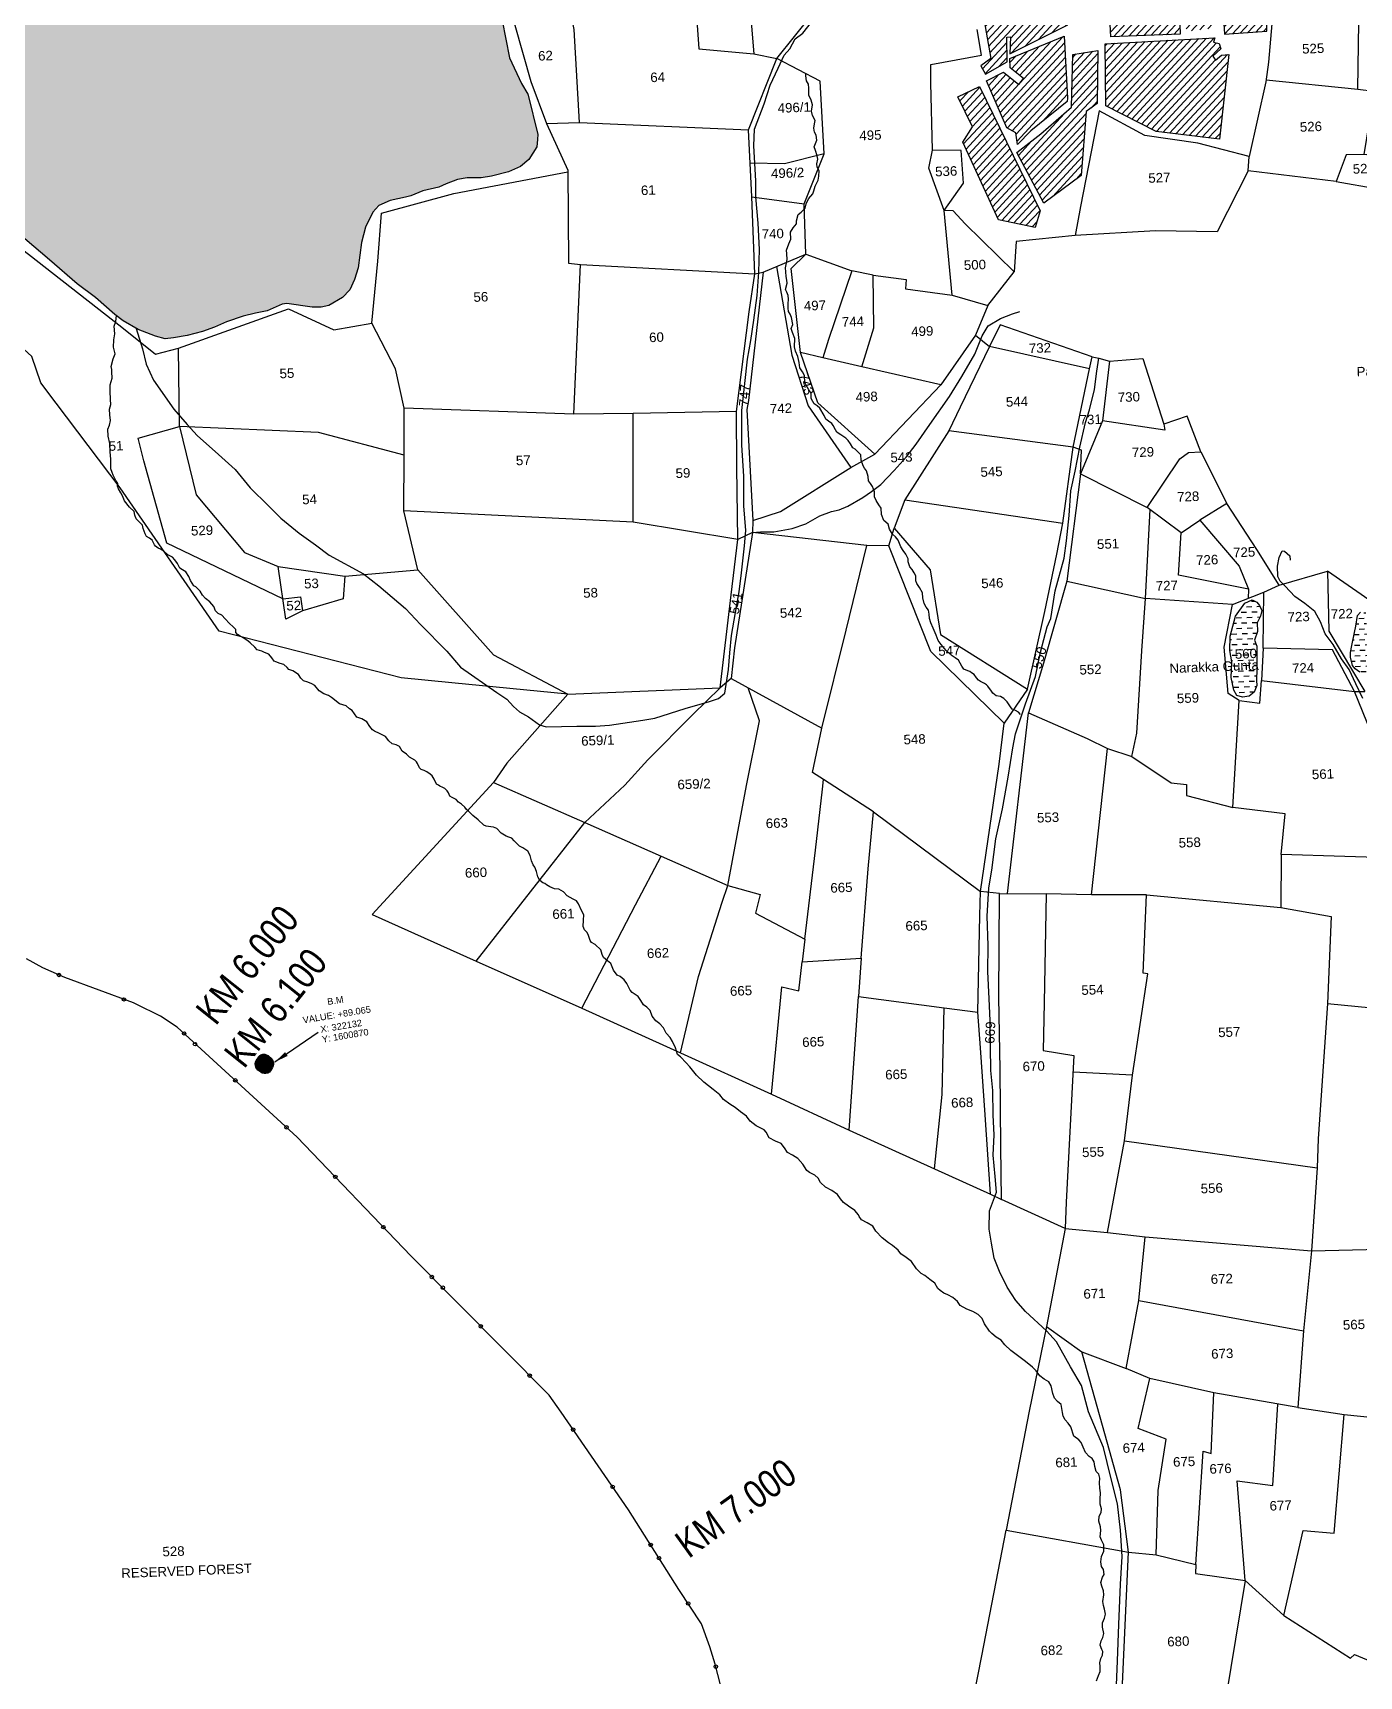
# Model space of a CAD drawing. Header units: inches. Extents: x 304037 to 460575, y 1453943 to 1639883.
# Drawn here: x 321800 to 323708, y 1599990 to 1602354 of the extents above; entities that cross this region are included whole.
import ezdxf

# ---------------------------------------------------------------- set-up
doc = ezdxf.new("R2010")
doc.units = ezdxf.units.IN
doc.header["$MEASUREMENT"] = 0
doc.header["$PDMODE"] = 33
doc.header["$PDSIZE"] = 5
for name, color, linetype in [('cahnige', 6, 'Continuous'), ('NALA', 4, 'Continuous'), ('pbms', 8, 'Continuous'), ('SURVEY_BND', 7, 'Continuous'), ('SURVEY_NO', 7, 'Continuous'), ('TEXT', 7, 'Continuous'), ('VILLAGE_AREA', 1, 'Continuous'), ('WATER_BODY', 4, 'Continuous'), ('Z LAYER', 7, 'Continuous'), ('zz', 7, 'Continuous')]:
    doc.layers.add(name, color=color, linetype=linetype)
doc.styles.add('ARIALN', font='ARIALN.TTF')
doc.styles.get("Standard").update_dxf_attribs({"font": 'arial.ttf'})
doc.dimstyles.get("Standard").update_dxf_attribs({"dimtxt": 0.18, "dimasz": 0.18, "dimexe": 0.18, "dimexo": 0.0625, "dimgap": 0.09, "dimtad": 0, "dimtih": 1, "dimtoh": 1, "dimdec": 4, "dimzin": 0, "dimdsep": 46, "dimtxsty": 'Standard', "dimcen": 0.09, "dimadec": 0, "dimazin": 0, "dimtfac": 1, "dimtdec": 4, "dimtofl": 0, "dimtmove": 0, "dimatfit": 3, "dimfxl": 0, "dimtolj": 1, "dimtzin": 0, "dimarcsym": 0})
pattern_1 = [(0, (-5095.4767, 1231.1166), (1.875, 1.875), [1.875, -1.875])]

# ---------------------------------------------------------------- blocks, each defined once
blk = doc.blocks.new('KULLURU')
at = {"layer": 'VILLAGE_AREA'}
h = blk.add_hatch(dxfattribs=at)
h.set_pattern_fill('ANSI31', color=256, scale=15, style=0)
h.set_pattern_definition([(45, (-5095.4767, 1231.1166), (-1.3258252, 1.3258252), [])])
h.paths.add_polyline_path([(91.78, 119.18), (72.94, 121.71), (72.88, 113.17), (88.45, 103.05), (93.88, 102.93)])
h.paths.add_polyline_path([(86.08, 111.91), (87.13, 114.64), (89.02, 114.69), (89.92, 111.62), (89.85, 109.84), (86.11, 110.04)], flags=16)
h.paths.add_polyline_path([(71.84, 112.34), (71.38, 107.3), (68.76, 106.86), (68.86, 101.43), (76.54, 100.6), (77.25, 97.03), (83.27, 96.2), (85.48, 102.06)])
h.paths.add_polyline_path([(78.05, 94.61), (75.62, 94.97), (74.91, 98.16), (68.15, 98.34), (67.51, 87.28), (85.11, 79.79), (85.11, 85.34), (82.13, 88.57), (78.51, 88.26)])
h.paths.add_polyline_path([(118.66, 95.74), (106.47, 98.1), (106.23, 96.09), (106.13, 95.45), (100.28, 95.89), (100.23, 98.2), (86.89, 100.72), (86.6, 92.97), (84.49, 92.53), (84.59, 88.19), (87.78, 84.98), (88.41, 77.99), (99.35, 73.97)])
h.paths.add_polyline_path([(106.54, 118.3), (93.33, 119.41), (96.48, 101.58), (107.22, 100.47)])
h.paths.add_polyline_path([(117.41, 117), (110, 117.87), (109.2, 123.23), (107.22, 123.23), (109.01, 99.6), (120.63, 98.68), (112.72, 108), (117.97, 111.02)])
h.paths.add_polyline_path([(142.01, 99.56), (123.85, 95.55), (120.26, 72.56), (135.64, 62.87), (140.09, 64.54), (143.48, 69.72)])
h.paths.add_polyline_path([(153.84, 104.02), (144.17, 100.21), (145.14, 88.28), (149.15, 89.01), (155.2, 94.03)])
h.paths.add_polyline_path([(153.45, 89.51), (149.3, 86.9), (144.8, 85.89), (145.53, 69.76), (153.26, 70.53)])
h.paths.add_polyline_path([(176.07, 90.26), (170.8, 92.22), (173.62, 94.11), (172.37, 97.21), (156.62, 104.67), (155.88, 70.43), (176.46, 71.19), (177.06, 74.12), (190.41, 72.22), (190.41, 75.31), (176.07, 87.17)])
h.paths.add_polyline_path([(180.78, 124.28), (179.01, 125.09), (177.65, 128.15), (171.26, 128.29), (170.45, 126.59), (164.46, 126.18), (164.67, 123.19), (158.69, 120.27), (157.74, 108.05), (174.39, 99.7), (182, 109.55)])
h.paths.add_polyline_path([(188.94, 113.25), (183.03, 107.68), (175.76, 97.16), (178.27, 91.79), (178.27, 87.72), (185.34, 83.44), (179.43, 93.9), (187.86, 103.13)])
h.paths.add_polyline_path([(221.41, 71.42), (200.17, 74.3), (192.15, 74.43), (192.08, 68.59), (220.9, 65.74)])
h.paths.add_polyline_path([(221.1, 61.28), (192.28, 67), (196.09, 45.12), (213.9, 43.7), (217.97, 46.96)])
h.paths.add_polyline_path([(189.6, 67.06), (178.82, 67.13), (154.86, 68.05), (155.99, 45.5), (165.11, 44.65), (185.34, 46.1), (192.57, 45.5)])
h.paths.add_polyline_path([(181, 42.58), (164.02, 41.56), (156.27, 43.18), (156.57, 25.46), (181, 25.4)])
h.paths.add_polyline_path([(193.25, 41.84), (183.34, 43.34), (183.1, 26.31), (192.47, 27.03)])
h.paths.add_polyline_path([(211.73, 40.22), (196.19, 40.52), (196.49, 24.76), (211.43, 25.24)])
h.paths.add_polyline_path([(197.82, 17.58), (195.18, 17.5), (193, 15.77), (192.09, 17.2), (195.03, 19.69), (194.58, 21.57), (192.54, 22.1), (193.15, 23.68), (154.37, 23.02), (153.85, 1.2), (171.12, -8.52), (193.3, -12.06)])
h.paths.add_polyline_path([(151.79, 20.8), (142.89, 19.74), (141.68, 1.17), (130.52, -7.8), (121.85, -13.97), (130.6, -32.21), (144.17, -22.94), (146.81, -0.52), (150.81, 2.12)])
h.paths.add_polyline_path([(140.1, 26.3), (120.72, 19.22), (120.72, 15.9), (125.17, 11.91), (123.51, 9.95), (118.3, 14.47), (112.12, 11.61), (118.61, -5.19), (121.77, -7), (122.23, -11.15), (127.13, -6.55), (140.25, 3.32), (140.4, 4.45)])
h.paths.add_polyline_path([(109.6, 9.78), (101.91, 6.42), (106.6, -4.38), (102.99, -9.66), (114.53, -37.38), (127.26, -40.62), (129.3, -34.86)])
h.paths.add_polyline_path([(137.79, 55.64), (118.75, 69.69), (108.72, 59.22), (112.68, 28.75), (113.94, 19.45), (110.33, 17.05), (111.85, 13.96), (119.65, 18.01), (119.87, 26.71), (121.22, 26.84), (120.7, 20.84), (141.54, 30.21), (139.02, 47.56)])
h.paths.add_polyline_path([(121.37, 92.74), (119.25, 93.48), (103.97, 73.23), (108.49, 71.86), (108.93, 62.77), (117.78, 72.35)])
h.paths.add_polyline_path([(154.78, 49.7), (180.09, 49.7), (180.09, 54.73), (154.78, 54.73)], flags=9)
at = {"layer": 'WATER_BODY'}
h = blk.add_hatch(dxfattribs=at)
h.set_pattern_fill('DASH', color=256, scale=15, style=0)
h.set_pattern_definition(pattern_1)
h.paths.add_polyline_path([(-467.47, 190.69), (-469.99, 193.89), (-473.11, 196.78), (-477.04, 198.04), (-482.94, 199.33), (-493.1, 200.4), (-503.76, 200.47), (-512.79, 200.85), (-518.96, 198.91), (-527.84, 195.79), (-533.61, 194.98), (-541.72, 193.96), (-548.24, 191.86), (-550.72, 189.22), (-551.48, 184.08), (-552.05, 179.63), (-552.2, 175.57), (-550.6, 171.3), (-547.71, 167.57), (-543.18, 164.26), (-539.54, 161.62), (-533.75, 158.8), (-528.23, 155.68), (-524.34, 153.63), (-523.63, 153.91), (-522.83, 155.05), (-522.48, 158.09), (-523.28, 161.55), (-522.56, 166.01), (-520.46, 167.22), (-513.36, 168.5), (-508.25, 169.57), (-496.67, 172.04), (-491.87, 172.95), (-486.13, 173.37), (-478.89, 172.15), (-472.11, 172), (-466.55, 172.72), (-464.19, 174.32), (-464.23, 179.03), (-465.6, 184.89)])
h.paths.add_polyline_path([(-29.76, 188.54), (-32.59, 191.33), (-34.42, 196.41), (-35.08, 205.17), (-35.59, 211.2), (-36.73, 218.18), (-39.15, 223.1), (-44.35, 227.78), (-51.82, 234.17), (-60.21, 238.21), (-66.12, 241.81), (-75.95, 248.83), (-80.3, 253.31), (-86.52, 257.84), (-93.12, 264.92), (-99.03, 273.18), (-101.21, 277.84), (-104.07, 287.65), (-105.55, 291.91), (-108.19, 293.89), (-114.42, 300.47), (-117.77, 305.57), (-124.46, 313.91), (-127.88, 316.71), (-136.17, 320.92), (-141.42, 323.14), (-146.09, 323.31), (-152.19, 324.53), (-160.78, 326.52), (-166.2, 328.61), (-174.65, 330.91), (-183.84, 332.34), (-189.61, 332.25), (-198.69, 331.13), (-210.46, 330.34), (-223.36, 326.87), (-234.85, 322.3), (-243.15, 317.08), (-249.24, 311.79), (-255.98, 304.85), (-262.07, 297.43), (-268.76, 290.22), (-275.92, 281.47), (-278.63, 275.07), (-283.32, 264.89), (-286.65, 260.87), (-292.75, 256.48), (-298.33, 253.74), (-303.97, 251.21), (-309.95, 248.46), (-311.93, 244.07), (-310.66, 239.94), (-308.39, 239), (-302.78, 237.91), (-297.02, 237.24), (-288.25, 236.3), (-283.98, 234.97), (-279.78, 234.42), (-274.88, 232.66), (-269.77, 229.04), (-268.79, 225.44), (-269.5, 220.75), (-269.58, 211.59), (-269.04, 204.77), (-268.09, 200.31), (-264.74, 194.07), (-260.38, 185.88), (-256.92, 177.58), (-254.74, 170.55), (-254.46, 166.62), (-254.57, 158.87), (-255.35, 149.08), (-257.31, 141.55), (-258.87, 136.23), (-258.87, 130.1), (-257.65, 125.25), (-253.45, 120.08), (-249.32, 117.07), (-246.02, 114.51), (-244.41, 112.5), (-243.4, 109.21), (-243.46, 101.95), (-244.8, 92.73), (-244.86, 87.82), (-244.63, 80.49), (-245.19, 74.47), (-247.48, 66.81), (-251.62, 57.92), (-257.03, 49.89), (-259.66, 44.13), (-264.41, 33.75), (-268.21, 29.05), (-269.49, 24.53), (-269.15, 20.55), (-268.09, 16.65), (-266.25, 12.8), (-264.3, 7.81), (-260.44, 1.56), (-258.55, -2.06), (-256.2, -7.66), (-254.19, -11), (-250.17, -14.63), (-239.6, -22.41), (-232.12, -28.09), (-228.44, -30.82), (-220, -38.54), (-210.62, -47.35), (-204.3, -52.33), (-197.72, -58.58), (-194.86, -60.93), (-189.73, -64.22), (-183.76, -66.79), (-180.41, -67.9), (-177.41, -67.61), (-172.65, -67.03), (-167.17, -65.82), (-162.81, -64.5), (-158.6, -62.71), (-152.67, -60.96), (-148.19, -60.13), (-144.16, -59.37), (-138.76, -57.26), (-137.11, -57.16), (-128.22, -58.74), (-125.04, -58.84), (-122.34, -58.39), (-117.38, -55.81), (-114.69, -53.16), (-112.93, -49.57), (-111.55, -45.53), (-109.97, -36.69), (-108.31, -31.32), (-105.62, -26.21), (-103.34, -23.86), (-99.27, -22.25), (-93.9, -21.28), (-92, -20.9), (-87.66, -19.35), (-81.98, -18.24), (-79.43, -17.24), (-75.36, -15.8), (-71.95, -15.42), (-66.95, -15.55), (-63.3, -15.11), (-57.28, -13.82), (-53.04, -12.09), (-50.01, -9.75), (-46.94, -5.41), (-46.6, -2.85), (-46.49, -1.02), (-47.53, 4.14), (-48.25, 7.69), (-49.46, 13.19), (-51.46, 17.11), (-55.33, 26.3), (-57.43, 39.55), (-58.36, 44.51), (-58.88, 50.34), (-60.19, 57.26), (-60.47, 62.73), (-60.81, 66.56), (-60.64, 69.24), (-60.09, 75.42), (-59.57, 78.39), (-59.71, 82.38), (-59.74, 89.18), (-59.78, 98.41), (-60.19, 100.78), (-60.81, 103.29), (-61.57, 107.15), (-61.95, 109.53), (-61.06, 112.18), (-60.19, 113.72), (-59.88, 114.75), (-57.71, 116.92), (-54.26, 118.85), (-52.2, 119.86), (-47, 121.2), (-38.97, 123.2), (-34.14, 124.27), (-32.31, 124.92), (-31.21, 126.06), (-30.28, 127.95), (-30.04, 130.73), (-29.97, 135.07), (-29.59, 138.37), (-28.75, 141.46), (-27.68, 143.21), (-24.17, 144.87), (-19.13, 146.04), (-13.86, 147.9), (-11.48, 150.05), (-10.34, 151.74), (-10, 155.9), (-10.14, 163.26), (-11.24, 168.49), (-14.45, 174.95), (-16.93, 178.57), (-20.97, 182.32), (-25.66, 185.65)])
h.paths.add_polyline_path([(406.31, 91.69), (404.44, 97.74), (401.02, 106.53), (398.77, 113.47), (397.59, 120.18), (396.63, 121.9), (391.28, 123.73), (385.11, 124.89), (375.49, 127.15), (369.69, 129.15), (363.35, 130.95), (360.36, 130.95), (357.4, 129.75), (351.72, 127.11), (346.05, 122.36), (339.28, 116.91), (330.44, 111.46), (321.61, 105.64), (315.94, 102.08), (312.63, 98.28), (309.24, 93.57), (305.11, 83.57), (302.15, 77.63), (299.19, 69.01), (297.74, 61.3), (297.74, 56.1), (298.98, 53.28), (301.83, 50.43), (303.66, 50.6), (305.64, 51.65), (308.66, 52.52), (311.21, 53.48), (314.23, 54.31), (317.19, 55.54), (319.35, 56.43), (321.08, 56.5), (323.06, 55.94), (325.15, 53.91), (326.42, 52.33), (327.34, 50.49), (328.43, 47.08), (330.28, 41.62), (332.23, 39.99), (335.1, 39.16), (336.54, 38.68), (337.7, 39.1), (340.08, 39.7), (344.42, 39.72), (350.54, 39.57), (356.82, 40.01), (359.76, 40.13), (364.12, 38.81), (369.68, 37.42), (371.98, 37.53), (375.7, 37.53), (380.56, 37.11), (385.77, 36.3), (388.57, 34.89), (389.54, 31.21), (390.31, 28.54), (392.25, 23.86), (394.73, 18.11), (396.11, 14.96), (396.79, 12.6), (397.56, 8.94), (397.62, 4.9), (396.94, 3.3), (395.7, -0.07), (392.66, -4.36), (391.79, -6.99), (390.14, -10.14), (388.99, -12.02), (386.96, -14.8), (385.43, -17.59), (384.19, -20.95), (384.19, -22.87), (384.36, -23.24), (384.83, -23.2), (386.03, -22.79), (387.46, -21.4), (389.75, -19.58), (393.24, -17.13), (395.55, -15.99), (398.24, -14.97), (401.34, -13.24), (403.38, -11.37), (405.67, -9.72), (406.93, -8.58), (409.5, -6.59), (412.67, -5.42), (415.09, -3.21), (418.05, -1.43), (421.32, -0.27), (422.77, 0.43), (424.82, 1.82), (426.99, 2.42), (429.76, 2.39), (431.73, 2.51), (432.37, 2.95), (433.41, 3.47), (433.87, 3.57), (442.5, 8.6), (442.14, 9.07), (442.35, 10.66), (441.89, 14.33), (441.32, 17.32), (439.7, 20.41), (436.14, 26.95), (431.7, 39.72), (429.09, 43.45), (427.12, 47.04), (424.47, 54.63), (422.53, 58.78), (420.73, 63.59), (419.64, 67.21), (414.77, 75.3), (413.72, 79.24), (410.93, 84.06)])
h.paths.add_polyline_path([(448.26, 299.15), (446.05, 300.58), (442.81, 302.39), (439.88, 302.62), (437.33, 301.62), (433.27, 299.81), (429.41, 297.92), (425.32, 296.53), (420.59, 293.23), (416.11, 290.15), (415.26, 288.22), (414.1, 284.24), (414.53, 280.29), (416.31, 274.93), (419.28, 269.68), (422.53, 264.05), (425.31, 256.42), (426.51, 254.68), (428.25, 253.91), (431.45, 255.63), (432.61, 257.14), (435.17, 258.82), (438.95, 260.94), (442.43, 263.84), (445.8, 267.28), (450.63, 271.52), (453.91, 273.38), (458.74, 275.46), (462.22, 277.35), (463.68, 278.39), (464.22, 280.44), (464.1, 282.98), (462.56, 285.87), (460.78, 288.14), (457.58, 290.5), (454.94, 292.06), (451.96, 293.64), (450.42, 296.18)])
h.paths.add_polyline_path([(-512.87, 184.28), (-502.33, 184.28), (-502.33, 189.53), (-512.87, 189.53)], flags=24)
h.paths.add_polyline_path([(-182.01, 116.33), (-138.32, 116.33), (-138.32, 121.47), (-182.01, 121.47)], flags=24)
h.paths.add_polyline_path([(-171.34, 124.1), (-164.69, 124.1), (-164.69, 129.22), (-171.34, 129.22)], flags=24)
h.paths.add_polyline_path([(356.36, 57.34), (387.65, 57.34), (387.65, 62.61), (356.36, 62.61)], flags=24)
h.paths.add_polyline_path([(367.53, 66.22), (376.65, 66.22), (376.65, 71.32), (367.53, 71.32)], flags=24)
h.paths.add_polyline_path([(420.03, 274.76), (452.31, 274.76), (452.31, 281.37), (420.03, 281.37)], flags=24)
h.paths.add_polyline_path([(431.01, 281.55), (440.13, 281.55), (440.13, 286.67), (431.01, 286.67)], flags=24)
h = blk.add_hatch(dxfattribs=at)
h.set_pattern_fill('DASH', color=256, scale=15, style=0)
h.set_pattern_definition(pattern_1)
h.paths.add_polyline_path([(199.96, -185.76), (199.96, -182.76), (201.19, -180.46), (201.73, -178.42), (201.03, -176.71), (200.12, -175.42), (198.51, -174.56), (195.94, -175.63), (192.4, -180.14), (190.25, -187.05), (189.93, -192.16), (190.57, -196.18), (190.09, -201.59), (190.89, -206.09), (191.86, -208.07), (193.74, -208.66), (196.2, -208.4), (197.94, -207.11), (199.01, -204.82), (198.99, -203.04), (199.21, -198.92), (199.48, -190.9), (198.83, -188.81)])
h.paths.add_polyline_path([(243.25, -193.43), (240.09, -189.72), (239.22, -188.24), (238.51, -186.76), (238.42, -183.2), (238.42, -181.57), (238.28, -180.15), (238.11, -179.5), (237.78, -179.46), (237.38, -179.52), (236.52, -180.4), (235.35, -181.54), (234.6, -185.29), (234.14, -187.5), (232.97, -191.98), (232.36, -194.5), (232.36, -196.13), (232.88, -199.11), (233.87, -200.24), (235.43, -201.48), (239.07, -203.21), (241.18, -204.82), (242.13, -205.09), (245.09, -204.65), (247.37, -204.36), (249.42, -204.21), (250.65, -203.77), (251.44, -203.48), (252.05, -202.77), (251.65, -201.77), (250.31, -200.83), (246.13, -197.45)])
h.paths.add_polyline_path([(343.85, -186.48), (343.01, -185.47), (341.05, -185.82), (337.95, -187.13), (335.22, -189.87), (334.32, -193.1), (334.74, -198.21), (335.57, -200.29), (338.97, -202.19), (341.89, -202.4), (342.77, -202.05), (344.8, -200.75), (345.51, -198.07), (345.45, -194.8), (343.61, -190.46)])
h.paths.add_polyline_path([(190.83, -196.03), (199.95, -196.03), (199.95, -190.93), (190.83, -190.93)], flags=24)
h.paths.add_polyline_path([(167.55, -200.2), (199.45, -200.2), (199.45, -194.94), (167.55, -194.94)], flags=9)
h.paths.add_polyline_path([(234.77, -203.24), (265.73, -203.24), (265.73, -196.5), (234.77, -196.5)], flags=9)
h.paths.add_polyline_path([(230.62, -193.14), (239.74, -193.14), (239.74, -188.02), (230.62, -188.02)], flags=9)
h.paths.add_polyline_path([(324.44, -200.39), (354.37, -200.39), (354.37, -193.64), (324.44, -193.64)], flags=9)
h.paths.add_polyline_path([(340.4, -195.04), (349.53, -195.04), (349.53, -189.93), (340.4, -189.93)], flags=9)
at = {"layer": 'NALA'}
for points in [[(-180.41, -67.9), (-183.76, -66.79), (-189.73, -64.22), (-194.86, -60.93), (-197.72, -58.58), (-204.3, -52.33), (-210.62, -47.35), (-220, -38.54), (-228.44, -30.82)], [(-57.43, 39.55), (-55.33, 26.3), (-51.46, 17.11), (-49.46, 13.19), (-48.25, 7.69), (-47.53, 4.14), (-46.49, -1.02), (-46.6, -2.85), (-46.94, -5.41), (-50.01, -9.75), (-53.04, -12.09), (-57.28, -13.82), (-63.3, -15.11), (-66.95, -15.55), (-71.95, -15.42), (-75.36, -15.8), (-79.43, -17.24), (-81.98, -18.24), (-87.66, -19.35), (-92, -20.9), (-93.9, -21.28), (-99.27, -22.25), (-103.34, -23.86), (-105.62, -26.21), (-108.31, -31.32), (-109.97, -36.69), (-111.55, -45.53), (-112.93, -49.57), (-114.69, -53.16), (-117.38, -55.81), (-122.34, -58.39), (-125.04, -58.84), (-128.22, -58.74), (-137.11, -57.16), (-138.76, -57.26), (-144.16, -59.37), (-148.19, -60.13), (-152.67, -60.96), (-158.6, -62.71), (-162.81, -64.5), (-167.17, -65.82), (-172.65, -67.03), (-177.41, -67.61), (-180.41, -67.9)], [(-190.39, -63.8), (-188.55, -71.05), (-187.38, -76.48), (-185.1, -82.26), (-178.27, -92.79), (-173.87, -98.33), (-170.42, -102.3), (-163.19, -109.35), (-157.55, -114.79), (-152.55, -121.51), (-146.31, -128.08), (-142.11, -132.54), (-135.91, -138.12), (-130.29, -142.42), (-125.61, -146.24), (-113.81, -153.23), (-108.55, -157.66), (-99.47, -166.02), (-94.46, -171.92), (-85.58, -181.62), (-80.94, -187.45), (-68.57, -196.87), (-65.04, -199.37), (-62.9, -201.99), (-60.76, -203.99), (-57.76, -205.84), (-53.98, -208.79), (-51.64, -209.57), (-40.84, -209.73), (-34.28, -210.02), (-29.35, -209.9), (-17.54, -208.54), (-13.27, -208.08), (-2.47, -205.01), (6.17, -202.94), (9.41, -201.96), (11.67, -200.16), (13.31, -191.91), (14.01, -186.02), (14.79, -180.03), (16.52, -171.93), (18.16, -164.71), (19.19, -158.08), (20.59, -148.65), (21.29, -143.25), (21, -134.59), (21.33, -124.1), (21.12, -113.17), (21.53, -101.01), (22.97, -91.5), (24.25, -82.99), (25.64, -76.45), (27.04, -69.34), (28.56, -60.73), (29.43, -52.5), (29.92, -44.6), (29.92, -35.27), (29.43, -25.96), (29.67, -20.4), (29.34, -8.09), (29.88, -2.2), (33.61, 6.58), (35.92, 13.04), (39, 18.91), (41.34, 23.4), (43.39, 25.62), (45.45, 28.98), (48.24, 30.91), (51.36, 34.7)], [(115.47, -211.8), (114.76, -210.89), (113.73, -210.29), (112.54, -209.74), (111.98, -208.96), (110.88, -207.14), (109.82, -205.91), (108.7, -205.21), (107.09, -204.86), (105.97, -203.92), (105.34, -202.83), (104.92, -202.13), (104.39, -201.33), (103.9, -200.91), (103.17, -200.35), (101.87, -199.61), (101.1, -199.12), (100.4, -198.28), (99.66, -197.09), (98.79, -196.39), (98.16, -195.94), (97.56, -195.66), (96.16, -195.03), (95.46, -193.98), (94.36, -191.81), (93.24, -190.9), (92.19, -190.2), (90.19, -188.17), (88.54, -186), (87.53, -184.64), (86.89, -182.71), (86.54, -181.8), (85.84, -180.16), (85.11, -178.23), (84.69, -176.73), (84.65, -175.2), (84.54, -173.8), (83.77, -172.75), (83.07, -171.42), (82.62, -169.32), (82.58, -167.6), (81.67, -165.75), (80.72, -164.28), (80.44, -163.33), (80.51, -161.52), (80.02, -160.47), (79.29, -159.25), (78.55, -158.34), (78.06, -156.48), (78.02, -155.4), (77.29, -153.72), (76.45, -152.49), (75.57, -151.16), (74.77, -148.75), (73.95, -147.49), (72.83, -146.58), (71.85, -144.8), (71.5, -143.01), (70.06, -141.61), (69.26, -139.51), (69.26, -137.2), (68.49, -136.1), (67.54, -134.52), (67.09, -133.23), (67.09, -131.44), (66.49, -129.55), (65.82, -128.43), (65.16, -127.52), (65.12, -125.98), (64.53, -123.95), (63.94, -123), (63.46, -122.1), (62.87, -120.13), (62.87, -118.25), (60.9, -116.18), (60.15, -115.63), (59.29, -114.21), (58.5, -112.95), (57.75, -112.13), (57.12, -111.66), (56.1, -110.91), (55.11, -110.32), (54.72, -109.89), (54.29, -109.06), (53.5, -107.49), (53.03, -106.74), (51.89, -105.88), (51.02, -105.17), (50.47, -103.87), (49.08, -101.21), (48.1, -100.38), (47.15, -99.59), (46.64, -98.85), (46.13, -97.67), (46.13, -95.78), (45.42, -94.6), (44.48, -92.99), (44.16, -91.97), (44.04, -89.57), (43.38, -88.27), (42.59, -86.82), (42.43, -84.9), (41.95, -82.81), (41.28, -80.89), (40.97, -79.35), (41.21, -76.4), (40.42, -74.2), (40.06, -72.83), (40.69, -71.45), (40.26, -68.95), (39.91, -67.73), (39.28, -66.78), (39.2, -65.64), (39.28, -64.07), (39.47, -62.42), (39.47, -61.12), (39, -59.94), (38.53, -59.04), (39.2, -56.78), (39.2, -55.76), (39, -54.46), (38.92, -52.77), (38.92, -51.39), (39.63, -48.43), (39.51, -46.5), (39.51, -45.16), (40.38, -42.96), (41.13, -41.35), (41.13, -38.87), (42.11, -37.48), (43.33, -36.06), (43.37, -34.96), (44.08, -32.84), (45.1, -32.01), (46.64, -30.64), (47.03, -29.18), (47.9, -27.49), (49.47, -25.77), (49.91, -24.67), (50.42, -23.02), (51.17, -21.64), (51.52, -20.98), (51.8, -19.56), (52.03, -17.69), (51.36, -16.36), (51.36, -15.22), (51.68, -13.6), (51.52, -12.42), (51.01, -10.5), (50.58, -9.2), (51.6, -6.86), (51.44, -5.09), (50.89, -4.07), (50.74, -2.69), (51.05, -1.16), (51.29, 0.06), (50.46, 1.87), (50.15, 3.34), (50.66, 5.62), (50.22, 7.24), (49.44, 9.01), (49.48, 10.74), (49.52, 11.48), (49.52, 12.9), (48.85, 14.08), (48.69, 15.85), (48.69, 16.67)], [(128.89, -552.71), (129.77, -550.86), (130.33, -549.48), (130.37, -547.82), (130.33, -546.44), (130.75, -544.94), (131.4, -543.83), (131.52, -542.52), (131.22, -541.76), (130.75, -540.32), (131.16, -538.81), (131.79, -537.61), (132.19, -536.2), (131.83, -533.98), (131.88, -532.43), (132.66, -530.88), (133.04, -529.45), (132.79, -527.63), (132.46, -526.39), (132.23, -524.93), (132.75, -522.57), (132.64, -521.19), (132.17, -519.54), (131.79, -518.24), (132.52, -516.32), (133.09, -515.42), (132.88, -513.73), (132.21, -512.56), (132.07, -510.99), (132.41, -509.12), (133.31, -507.24), (133.38, -505.03), (132.63, -503.37), (132.21, -502.2), (132.51, -499.98), (132.49, -498.68), (131.9, -496.58), (132.17, -494.89), (132.89, -493.58), (133.07, -492.28), (132.6, -490.63), (132.69, -488.92), (132.95, -486.66), (132.77, -485.05), (132.69, -483.13), (132.95, -481.48), (132.62, -480.11), (131.74, -479.17), (131.34, -477.34), (131.14, -475.74), (130.48, -474.48), (129.47, -473.69), (128.17, -472.34), (127.45, -470.36), (126.84, -468.76), (126.01, -467.68), (124.37, -466.35), (123.44, -463.02), (122.51, -461.76), (121.46, -460.55), (120.79, -459.24), (120.7, -457.94), (120.24, -455.09), (119.1, -453.92), (118.09, -452.72), (117.48, -451.03), (117.01, -448.35), (116.25, -446.88), (114.65, -445.91), (113.14, -444.74), (111.97, -442.83), (110.7, -441.48), (108.39, -439.42), (106.06, -437.57), (103.29, -435.42), (101.27, -433.33), (100.12, -431.63), (98.39, -430.46), (96.91, -429.08), (96.08, -428.33), (94.46, -425.65), (93.7, -423.68), (92.35, -422.24), (90.47, -421.09), (88.4, -420.23), (86.15, -418.9), (85.23, -417.35), (83.62, -415.92), (81.86, -414.93), (80.56, -414.33), (79.28, -413.34), (78.45, -412.55), (77.51, -410.7), (75.82, -409.28), (74.03, -407.86), (72.81, -407.08), (71.25, -405.38), (69.61, -402.65), (67.74, -401.23), (65.91, -399.9), (65.01, -398.49), (63.12, -396.86), (61.7, -395.78), (59.54, -393.98), (57.48, -391.52), (56.49, -389.75), (54.56, -388.46), (52.6, -387.32), (51.75, -386.15), (51.53, -385.52), (50.38, -383.97), (48.16, -382.42), (46.52, -381.05), (45.42, -379.72), (44.5, -378.09), (42.48, -376.63), (40.32, -375.42), (38.68, -373.72), (37.94, -372.07), (36.73, -370.95), (34.95, -370.05), (33.96, -369.29), (32.68, -367.01), (31.03, -364.96), (29.12, -363.63), (27.47, -362.64), (26.47, -360.95), (25.34, -359.46), (23.37, -358.46), (21.18, -357.21), (20.18, -355.18), (19.55, -354.32), (16.84, -352.8), (14.72, -351.09), (13.49, -349.36), (11.48, -347.74), (9.68, -346.12), (7.83, -344.81), (5.7, -343.17), (4.42, -341.43), (2.17, -339.47), (-0.98, -336.79), (-3.48, -334.15), (-5.76, -331.15), (-6.99, -329.69), (-8.88, -327.58), (-9.89, -326.63), (-10.52, -324.26), (-11.44, -322.04), (-12.24, -320.62), (-13.59, -318.98), (-14.51, -317.14), (-15.66, -315.59), (-17.05, -314.55), (-18.25, -312.8), (-18.98, -310.83), (-20.09, -309.55), (-21.21, -308.68), (-22.09, -307.17), (-22.96, -305.76), (-23.93, -304.97), (-24.96, -304.19), (-25.73, -303.33), (-26.78, -300.99), (-27.63, -299.73), (-29.02, -298.49), (-30.03, -297.88), (-31.27, -296.08), (-32.14, -293.78), (-33.31, -292.79), (-34.59, -291.5), (-35.04, -290.44), (-35.51, -288.76), (-37.38, -286.8), (-38.63, -286.05), (-39.08, -285.34), (-39.58, -283.53), (-40, -282.5), (-40.93, -281.55), (-41.38, -280.34), (-41.13, -278.15), (-41.01, -276.25), (-41.74, -274.68), (-42.68, -272.33), (-43.35, -271.21), (-44.55, -270.6), (-46.58, -269.29), (-47.79, -267.85), (-49.41, -266.91), (-50.94, -266.66), (-52.49, -265.96), (-53.64, -265.15), (-54.25, -264.74), (-54.94, -264.45), (-55.97, -263.59), (-56.62, -262.22), (-56.98, -260.35), (-57.5, -258.84), (-58.11, -257.98), (-58.69, -256.56), (-59, -254.67), (-59.83, -253.09), (-61.54, -251.87), (-62.62, -251.18), (-64.48, -249.27), (-65.2, -248.34), (-66.23, -247.91), (-67.18, -247.51), (-68.3, -246.77), (-68.93, -246.36), (-70.39, -244.72), (-71.5, -244.2), (-72.42, -243.98), (-73.32, -243.91), (-74.06, -243.71), (-74.93, -243.32), (-76.83, -241.35), (-78.61, -239.76), (-80.11, -238.16), (-80.88, -237.44), (-81.35, -236.69), (-82.46, -235.65), (-83.54, -234.85), (-84.33, -233.97), (-85.72, -233.14), (-86.46, -232.71), (-86.96, -231.43), (-87.32, -230.73), (-88.15, -229.87), (-88.82, -229.47), (-89.9, -228.97), (-90.35, -228.66), (-91.03, -228.29), (-91.72, -226.51), (-92.43, -225.28), (-93.15, -224.6), (-94.26, -223.74), (-95.22, -223.34), (-96.21, -222.91), (-96.75, -222.3), (-97.4, -220.75), (-97.72, -220.1), (-98.32, -219.5), (-100.14, -218.45), (-101.18, -217.27), (-102.61, -216.19), (-103.53, -214.53), (-104.63, -213.85), (-106, -213.44), (-107.16, -212.36), (-108.27, -210.76), (-109.43, -210.11), (-110.36, -209.71), (-112.06, -208.81), (-112.79, -208.25), (-113.66, -207.05), (-114.67, -205.36), (-116.35, -204.28), (-118.13, -203.65), (-118.94, -202.44), (-119.72, -201.2), (-120.56, -200.54), (-121.75, -199.46), (-122.92, -199.11), (-124.09, -198.72), (-126.8, -196.31), (-127.76, -195.55), (-129.39, -194.94), (-131.02, -193.77), (-132.44, -191.92), (-133.52, -191.27), (-134.84, -190.59), (-136.36, -190.06), (-137.35, -189.12), (-138.07, -187.83), (-140, -186.48), (-141.39, -185.88), (-141.97, -185.22), (-143.08, -184.11), (-144.33, -183.62), (-145.86, -183.01), (-146.4, -182.72), (-147.25, -181.53), (-148.27, -180.24), (-149.7, -179.56), (-150.6, -179.03), (-152.22, -178.55), (-153.07, -177.56), (-154.6, -176.03), (-155.31, -175.39), (-156.76, -174.27), (-158.06, -173.53), (-159.03, -172.9), (-159.54, -172.13), (-159.51, -171.14), (-160.44, -170.15), (-161.69, -168.86), (-163.15, -167.17), (-164.26, -165.87), (-165.51, -165.26), (-166.37, -164.27), (-166.88, -162.69), (-168.21, -160.99), (-169.78, -159.72), (-170.77, -158.58), (-171.53, -157.11), (-172.95, -155.56), (-173.71, -155.13), (-174.83, -153.22), (-175.3, -151.76), (-176.27, -150.09), (-177.46, -149.39), (-178.38, -148.72), (-179.08, -147.07), (-179.95, -145.73), (-180.79, -144.82), (-182.42, -143.92), (-183.77, -142.54), (-184.88, -141.78), (-185.66, -141.41), (-186.67, -140.65), (-187.01, -140.16), (-187.68, -138.51), (-188.67, -137.78), (-189.7, -137.11), (-190.11, -136.25), (-190.78, -134.3), (-190.91, -133.13), (-191.76, -132.09), (-193, -130.85), (-193.42, -129.45), (-193.69, -128.24), (-195.25, -126.64), (-196.9, -124.27), (-197.53, -122.56), (-198.08, -121.39), (-198.86, -120.06), (-199.13, -119), (-199, -118.12), (-199.69, -116.99), (-200.5, -115.17), (-200.91, -114.13), (-201.24, -112.87), (-201.24, -111.52), (-201.15, -109.44), (-201.26, -106.86), (-201.24, -103.9), (-201.8, -101.31), (-201.8, -98.92), (-201.13, -97.54), (-200.75, -95.84), (-200.91, -93.9), (-200.91, -91.87), (-200.44, -90.22), (-200.39, -88.44), (-200.48, -85.54), (-200.32, -83.3), (-199.92, -82.2), (-199.56, -80.97), (-199.61, -78.71), (-199.61, -77.93), (-199.72, -76.89), (-198.95, -74.14), (-198.21, -72.43), (-198.64, -70.13), (-198.44, -67.48), (-197.99, -65.38), (-198.15, -62.7), (-197.49, -61.08), (-197.22, -58.99)], [(23.63, -144.09), (26.47, -143.95), (31.18, -144.17), (37.59, -143.18), (42.55, -141.68), (47.53, -139.17), (51.69, -137.73), (54.48, -137.25), (57.59, -136.12), (62.97, -133.21), (66.08, -131.23), (69.48, -128.91), (74.35, -124.15), (78.74, -119.62), (82.49, -115.18), (87.49, -108.54), (94.77, -98.95), (99.45, -92.03), (104.26, -84.37), (107.17, -78.03), (109.35, -74.56), (113.87, -72.13), (118.16, -70.73), (120.69, -69.96)], [(135.51, -560.19), (136.6, -545.97), (137.63, -533.22), (138.72, -519.03), (139.67, -509.4), (139.47, -500.14), (138.79, -490.79), (136.81, -481.46), (134.56, -470.8), (129.79, -458), (127.67, -448.7), (124.06, -441.89), (119.57, -432.91), (116.09, -428.96), (109.06, -421.91), (105.79, -417.82), (102.86, -412.99), (100.41, -407.41), (98.77, -402.67), (97.95, -397.36), (97.34, -392.39), (97.68, -385.93), (100.4, -379.44), (100.2, -373.99), (99.79, -366.37), (100.4, -359.33), (100.33, -352.32), (100.61, -343.65), (100.13, -336.55), (100.34, -328.31), (100.61, -319.03), (100.47, -311.41), (100.47, -301.78), (100.95, -292.59), (100.95, -282.28), (101.97, -272.28), (103.27, -266.11), (105.11, -255.16), (107.84, -244.64), (110.29, -233.62), (112.27, -223.43), (113.43, -218.47), (117.31, -208.02), (121.27, -198.63), (123.31, -190.09), (125.97, -181.25), (127.41, -178.43), (129.31, -168.7), (133, -157.36), (134.02, -151.24), (135.32, -142.36), (136.27, -133.72), (138.05, -126.95), (140.02, -118.51), (142.34, -109.87), (143.84, -105.54), (145.95, -98.4), (147.04, -92.07), (147.86, -87.48)], [(236.07, -210.8), (233.89, -205.55), (231.72, -200.38), (229.12, -196.53), (226.46, -191.42), (223.75, -187.52), (222.25, -183.32), (220.47, -179.52), (217.04, -176.63), (213.57, -174.02), (210.28, -170.21), (208.64, -168.38), (207.92, -166.79), (207.87, -163.04), (208.59, -160.05), (209.7, -157.79), (210.62, -157.93), (212.35, -159.57), (212.4, -161.11)]]:
    blk.add_lwpolyline(points, dxfattribs=at)
at = {"layer": 'SURVEY_BND'}
for points in [[(215.27, 42.77), (211.7, 14.37), (210.44, 7.47), (203.51, -18.58), (185.71, -13.13), (167.14, -9.72), (151.39, -0.49), (143.46, -33.87), (141.18, -43.99), (120.41, -45.35), (119.22, -55.91), (102.72, -38.39), (98.66, -33.59), (95.53, -33.44), (102.65, -23.99), (102.32, -12.5), (92.21, -12.06), (92.5, 11.65), (92.76, 18.1), (110.8, 20.79), (109.54, 29.88)], [(-43.51, -198.45), (-84.19, -192.8), (-101.94, -190.42), (-165.4, -171.46), (-198.2, -119.62), (-219.56, -89), (-224.77, -81.7), (-227.5, -72.24), (-253.29, -46.78), (-284.03, -10.59), (-308.43, 0.39), (-324.02, 32.92), (-342.01, 53.87), (-337.25, 65.19), (-266.23, 39.64), (-273.93, 26.52), (-261.24, -8.12), (-227.34, -36.26), (-195.49, -63.19), (-183.96, -73.11), (-175.83, -71.39)], [(29.47, 49.58), (30.71, 24.37), (38.63, 22.33), (51.74, 37.36), (56.01, 52.98)], [(-55.57, 48.23), (-48.2, 17.61), (-43.21, 2.6), (-31.58, 2.6), (-32.18, 35.33), (-34.59, 50.4)], [(10.76, 45.25), (11.32, 26.85), (30.71, 24.37)], [(210.56, 8.15), (242.72, 3.62), (244.38, 35.04)], [(-31.58, 2.6), (27.7, -2.28), (38.63, 22.33)], [(54.04, -11.77), (53.66, 13.79), (38.63, 22.33)], [(-43.21, 2.6), (-36.42, -14.03), (-37.46, -46.77), (-33.2, -47.39), (28.03, -53.12), (28.03, -25.99), (27.7, -2.28)], [(242.72, 3.62), (248.38, 2.73), (243.9, -19.43), (237.74, -19.29), (233.82, -28.55), (202.95, -23.59), (203.51, -18.58)], [(-37.6, -99.93), (-97.26, -95.58), (-99.71, -81.64), (-107.42, -65.14), (-104.54, -43.45), (-102.59, -26.64), (-76.85, -20.72), (-36.44, -14.62)], [(28.03, -25.99), (46.35, -29.17), (54.04, -11.77), (39.92, -14.76), (27.86, -14.13)], [(95.53, -33.44), (90.73, -18.25), (92.21, -12.06)], [(233.82, -28.55), (248.36, -31.68), (251.14, -31.12), (253.74, -20.94), (243.9, -19.43)], [(202.95, -23.59), (191.21, -44.59), (169.55, -43.45), (141.18, -43.99)], [(28.03, -53.12), (30.97, -52.58), (46.22, -46.89), (46.35, -29.17)], [(97.11, -63.35), (95.53, -33.44)], [(19.66, -101.28), (-16.7, -100.59), (-37.6, -99.93), (-33.2, -47.39)], [(35.67, -50.82), (39.86, -82.19), (44.99, -100.25), (59.18, -122.48), (67.7, -118.14), (48.42, -99.37), (42.93, -81.36)], [(46.22, -46.89), (62.17, -53.35), (52.98, -77.17), (50.72, -83.57), (42.93, -81.36), (40.86, -51.71), (46.22, -46.89)], [(30.97, -52.58), (24.07, -97.57), (23.37, -100.76), (23.94, -139.8), (23.63, -144.09), (18.39, -146.36), (19.03, -120.86), (19.66, -101.28), (25.54, -66.39), (28.03, -53.12)], [(64.39, -87.27), (69.16, -73.74), (69.67, -55.15), (62.17, -53.35)], [(69.67, -55.15), (81.22, -57.14), (80.82, -60.45), (97.11, -63.35), (109.53, -67.45), (104.82, -77.64), (91.92, -94.7)], [(109.53, -67.45), (119.22, -55.91)], [(-97.84, -112.1), (-127.71, -102.94), (-176.49, -98.93), (-175.83, -71.39), (-136.53, -59.04), (-120.93, -67.05), (-107.42, -65.14)], [(145.55, -86.96), (113.68, -74.39), (109.55, -81.83)], [(104.82, -77.64), (109.55, -81.83), (98.42, -102.77), (94.15, -110.97)], [(67.7, -118.14), (91.92, -94.7), (64.39, -87.27), (50.72, -83.57)], [(137.59, -118.42), (144.42, -91.1), (109.55, -81.83)], [(144.42, -91.1), (145.55, -86.96), (147.86, -87.48)], [(147.86, -87.48), (151.6, -88.62), (148.34, -109.56)], [(151.6, -88.62), (163.31, -88.16), (169.83, -111.52)], [(-18.25, -138.79), (-98.73, -131.66), (-97.84, -112.1), (-97.26, -95.58)], [(-142.53, -160.9), (-182.65, -139.8), (-189.54, -110.54), (-191.24, -102.46), (-176.49, -98.93)], [(-176.49, -98.93), (-171.58, -123.14), (-155.37, -144.14), (-143.77, -149.54), (-120.45, -153.8), (-94.61, -152.63), (-98.73, -131.66)], [(18.39, -146.36), (-18.25, -138.79), (-16.7, -100.59)], [(182.47, -121.82), (178.23, -109.1), (169.83, -111.52), (170.16, -113.73), (148.34, -109.56), (139.84, -127.95), (162.9, -140.66)], [(139.84, -127.95), (140.58, -119.61), (137.59, -118.42), (94.15, -110.97), (77.69, -134.68), (132.95, -145), (137.59, -118.42)], [(23.94, -139.8), (33.72, -136.99), (59.18, -122.48)], [(174.48, -150.02), (162.9, -140.66), (175.01, -124.04), (178.1, -121.89), (182.47, -121.82), (190.96, -140.36)], [(139.84, -127.95), (133.58, -165.43), (161.04, -172.64)], [(77.69, -134.68), (73.58, -144.42), (85.58, -159.64), (88.39, -182.46), (118.2, -202.99), (125.4, -175.87), (130.37, -155.87), (132.95, -145)], [(23.63, -144.09), (15.71, -184.43), (14.12, -195.15), (10.12, -198.27)], [(71.41, -150.65), (63.63, -150.23), (23.63, -144.09)], [(118.2, -202.99), (109.53, -214.58), (84.72, -188.41), (71.41, -150.65), (73.58, -144.42)], [(191.55, -176), (161.04, -172.64), (163.89, -141.47)], [(208.23, -169.78), (200.84, -156.95), (190.96, -140.36), (181.24, -145.89), (194.36, -162.57), (197.43, -170.74), (197.14, -174.04)], [(-120.45, -153.8), (-121.36, -161.78), (-135.76, -165.47), (-141.73, -168.2), (-143.77, -149.54)], [(-94.61, -152.63), (-69.2, -183.59), (-43.51, -198.45), (10.12, -198.27), (15.27, -165.72), (18.39, -146.36)], [(14.12, -195.15), (45.39, -213.84), (55.3, -179.67), (63.63, -150.23)], [(197.43, -170.74), (173, -164.87), (174.48, -150.02), (181.24, -145.89)], [(-142.53, -160.9), (-136.27, -160.46), (-135.76, -165.47)], [(133.58, -165.43), (124.28, -194), (118.28, -211.25), (138.6, -221.16), (145.64, -224.97), (154.04, -228.04), (156.06, -219.96), (158.98, -191.04), (161.04, -172.64)], [(201.73, -191.75), (202.73, -172.08), (208.23, -169.78), (225.41, -165.57), (225.08, -186.64), (236.94, -208.39)], [(241.06, -177.32), (225.41, -165.57)], [(192.63, -209.84), (188.81, -207.23), (188.06, -190.9), (191.55, -176), (202.73, -172.08)], [(233.25, -208.26), (226.1, -193.34), (201.73, -191.75), (200.68, -203.14)], [(-43.51, -198.45), (-66.01, -221.79), (-70.96, -228.48), (-39.34, -243.78), (-24.77, -231.15), (-16.34, -222.54), (0.17, -207.32), (10.12, -198.27)], [(-39.34, -243.78), (-12.93, -256.63), (10.06, -267.93), (18.09, -233.02), (23.49, -210.35), (19.93, -198.62)], [(250.02, -267.73), (205.2, -264.56), (207.25, -250.29), (188.92, -247.42), (192.63, -209.84), (199.82, -211.03), (200.68, -203.14), (233.25, -208.26)], [(254.7, -267.42), (233.25, -208.26), (236.94, -208.39)], [(10.06, -267.93), (21.4, -271.57), (19.5, -277.98), (36.46, -287.8), (41.43, -256.71), (44.7, -235.28), (45.25, -231.95), (41.41, -229.27), (45.39, -213.84)], [(108.36, -274.55), (118.28, -211.25)], [(62.42, -244.04), (98.98, -273.46), (107.25, -228.93), (109.53, -214.58)], [(137.93, -276.13), (145.64, -224.97)], [(-70.96, -228.48), (-115.42, -273.28), (-79.45, -291.02), (-39.34, -243.78)], [(154.04, -228.04), (167.53, -237.82), (172.85, -238.66), (172.76, -242.53), (188.92, -247.42)], [(36.46, -287.8), (35.17, -295.75), (56.04, -295.35), (59.78, -263.98), (62.42, -244.04), (45.25, -231.95)], [(-79.45, -291.02), (-42.96, -309.07), (-22.59, -273.41), (-12.93, -256.63)], [(205.2, -264.56), (204.42, -283.2), (222.03, -287.07), (219.45, -317.66), (249.46, -321.79)], [(-42.96, -309.07), (-8.84, -326.08), (-1.49, -299.47), (7.84, -273.65), (10.06, -267.93)], [(56.04, -295.35), (54.53, -308.69), (84.56, -313.88), (96.37, -315.87), (98.37, -281.95), (98.98, -273.46)], [(98.31, -380.13), (102.11, -382.09), (102.54, -363.49), (103.45, -336.43), (103.95, -310.88), (105.59, -274.43), (98.98, -273.46)], [(105.59, -274.43), (121.98, -275.15), (119.87, -313.49), (118.85, -330.33), (129.58, -332.44), (127.11, -359.27), (124.88, -383.94), (124.09, -393.17), (102.11, -382.09)], [(149.94, -340.16), (156.68, -304.77), (155.04, -304.47), (157.29, -276.98), (137.93, -276.13), (121.98, -275.15)], [(157.29, -276.98), (204.42, -283.2)], [(-8.84, -326.08), (22.59, -341.9), (27.76, -304.35), (33.68, -305.91), (35.17, -295.75)], [(22.59, -341.9), (49.42, -355.63), (54.53, -308.69)], [(49.42, -355.63), (78.91, -370.45), (82.64, -344.39), (84.56, -313.88)], [(78.91, -370.45), (98.31, -380.13), (97.56, -352.11), (96.75, -328.5), (96.37, -315.87)], [(219.45, -317.66), (214.33, -365.17), (213.63, -375.36), (210.47, -404.47), (249.01, -404.97)], [(124.09, -393.17), (138.95, -395.15), (146.14, -363.17), (149.94, -340.16), (129.04, -338.25)], [(146.14, -363.17), (213.63, -375.36)], [(124.09, -393.17), (116.22, -427.44), (128.31, -436.82), (143.68, -443.28)], [(138.95, -395.15), (152.16, -397.22), (210.47, -404.47)], [(149.05, -419.51), (152.16, -397.22)], [(210.47, -404.47), (206.61, -432.42), (203.58, -459.42), (219.78, -462.44), (234.53, -464.55), (249.01, -404.97)], [(203.58, -459.42), (174.16, -453.04), (151.84, -447.15), (143.68, -443.28), (149.05, -419.51), (206.61, -432.42)], [(116.22, -427.44), (108.95, -457.02), (99.22, -498.56), (141.93, -507.92), (140.06, -485.91), (134.53, -462.99), (128.31, -436.82)], [(141.93, -507.92), (151.71, -509.22), (153.28, -486.63), (156.77, -468.75), (147.09, -464.62), (151.84, -447.15)], [(151.71, -509.22), (165.48, -513.15), (169.58, -473.41), (172.37, -474.4), (174.16, -453.04)], [(165.48, -513.15), (165.22, -516.36), (182.62, -519.45), (181.12, -484.38), (193.63, -486.47), (196.57, -457.9)], [(182.62, -519.45), (195.76, -532.38), (203.76, -502.67), (214.56, -504.07), (219.78, -462.44)], [(135.23, -582.33), (99.71, -579.92), (80.39, -578.45), (88.89, -542.4), (99.22, -498.56)], [(137.35, -561.85), (141.93, -507.92)], [(182.62, -519.45), (172.14, -570.38), (192.89, -588.02)], [(195.76, -532.38), (218.65, -548.3), (220.07, -547.03), (225.62, -549.61)]]:
    blk.add_lwpolyline(points, dxfattribs=at)
at = {"layer": 'VILLAGE_AREA'}
for points in [[(118.75, 69.69), (108.72, 59.22), (112.68, 28.75), (113.94, 19.45), (110.33, 17.05), (111.85, 13.96), (119.65, 18.01), (119.87, 26.71), (121.22, 26.84), (120.7, 20.84), (141.54, 30.21), (139.02, 47.56), (137.79, 55.64), (118.75, 69.69)], [(181, 25.4), (156.57, 25.46), (156.27, 43.18), (164.02, 41.56), (181, 42.58), (181, 25.4)], [(196.49, 24.76), (211.43, 25.24), (211.73, 40.22), (196.19, 40.52), (196.49, 24.76)], [(140.25, 3.32), (127.13, -6.55), (122.23, -11.15), (121.77, -7), (118.61, -5.19), (112.12, 11.61), (118.3, 14.47), (123.51, 9.95), (125.17, 11.91), (120.72, 15.9), (120.72, 19.22), (140.1, 26.3), (140.4, 4.45), (140.25, 3.32)], [(154.37, 23.02), (193.15, 23.68), (192.54, 22.1), (194.58, 21.57), (195.03, 19.69), (192.09, 17.2), (193, 15.77), (195.18, 17.5), (197.82, 17.58), (193.3, -12.06), (171.12, -8.52), (153.85, 1.2), (154.37, 23.02)], [(151.79, 20.8), (150.81, 2.12), (146.81, -0.52), (144.17, -22.94), (130.6, -32.21), (121.85, -13.97), (130.52, -7.8), (141.68, 1.17), (142.89, 19.74), (151.79, 20.8)], [(129.3, -34.86), (127.26, -40.62), (114.53, -37.38), (102.99, -9.66), (106.6, -4.38), (101.91, 6.42), (109.6, 9.78), (129.3, -34.86)]]:
    blk.add_lwpolyline(points, dxfattribs=at)
at = {"layer": 'WATER_BODY'}
blk.add_lwpolyline([(199.01, -204.82), (197.94, -207.11), (196.2, -208.4), (193.74, -208.66), (191.86, -208.07), (190.89, -206.09), (190.09, -201.59), (190.57, -196.18), (189.93, -192.16), (190.25, -187.05), (192.4, -180.14), (195.94, -175.63), (198.51, -174.56), (200.12, -175.42), (201.03, -176.71), (201.73, -178.42), (201.19, -180.46), (199.96, -182.76), (199.96, -185.76), (198.83, -188.81), (199.48, -190.9), (199.21, -198.92), (198.99, -203.04)], close=True, dxfattribs=at)
blk.add_lwpolyline([(235.43, -201.48), (233.87, -200.24), (232.88, -199.11), (232.36, -196.13), (232.36, -194.5), (232.97, -191.98), (234.14, -187.5), (234.6, -185.29), (235.35, -181.54), (236.52, -180.4)], dxfattribs=at)
at = {"layer": 'SURVEY_NO'}
for s, height, p in [('62', 3.35, (-45.28, 24.87)), ('64', 3.35, (-6.1, 15.75)), ('525', 3.35, (223.65, 16.87)), ('496/1', 3.35, (38.3, 3.22)), ('495', 3.35, (66.67, -7.57)), ('526', 3.35, (221.78, -10.59)), ('496/2', 3.35, (35.06, -19.72)), ('61', 3.35, (-10.95, -23.85)), ('536', 3.35, (92.83, -21.29)), ('527', 3.35, (167.76, -26.48)), ('522', 3.35, (239.8, -26.09)), ('740', 3.35, (30.95, -40.9)), ('500', 3.35, (101.66, -54.6)), ('56', 3.35, (-71.34, -59.11)), ('497', 3.35, (44.8, -66.72)), ('60', 3.35, (-10.08, -75.71)), ('744', 3.35, (57.95, -72.9)), ('499', 3.35, (82.22, -77.24)), ('55', 3.35, (-140.6, -83.34)), ('732', 3.35, (123.4, -84.75)), ('498', 3.35, (61.76, -99.51)), ('Payala Tippa', 3.3504, (238.4, -97.46)), ('51', 3.35, (-201.73, -106.52)), ('742', 3.35, (31.45, -102.46)), ('544', 3.35, (114.59, -103.3)), ('730', 3.35, (154.02, -103.21)), ('731', 3.35, (140.28, -110.6)), ('57', 3.35, (-58.63, -117.18)), ('59', 3.35, (-2.63, -123.86)), ('543', 3.35, (73.17, -121.29)), ('729', 3.35, (158.23, -122.78)), ('54', 3.35, (-134.38, -127.99)), ('545', 3.35, (104.67, -127.62)), ('529', 3.35, (-173.93, -137.45)), ('728', 3.35, (173.53, -139.04)), ('53', 3.35, (-134.87, -157.62)), ('551', 3.35, (144.67, -154.61)), ('725', 3.35, (192.46, -159.38)), ('52', 3.35, (-141.41, -165.13)), ('58', 3.35, (-36.78, -164.73)), ('726', 3.35, (179.33, -161.58)), ('546', 3.35, (103.42, -166.81)), ('727', 3.35, (164.8, -170.1)), ('542', 3.35, (32.17, -174.47)), ('722', 3.35, (226, -182.39)), ('723', 3.35, (210.75, -182.84)), ('547', 3.35, (87.37, -190.02)), ('552', 3.35, (136.8, -198.54)), ('Narakka Gunta', 3.3504, (168.49, -199.25)), ('560', 3.35, (191.68, -195.12)), ('724', 3.35, (211.6, -200.93)), ('559', 3.35, (170.69, -209.94)), ('659/1', 3.35, (-39.52, -216.75)), ('548', 3.35, (73.93, -220.69)), ('659/2', 3.35, (-6.24, -233.42)), ('561', 3.35, (217.14, -238.54)), ('663', 3.35, (24.31, -248.28)), ('553', 3.35, (119.82, -250.03)), ('660', 3.35, (-82.23, -261.57)), ('558', 3.35, (169.33, -260.77)), ('665', 3.35, (46.15, -271.86)), ('661', 3.35, (-52.03, -277.3)), ('665', 3.35, (72.05, -286.3)), ('662', 3.35, (-19.29, -292.38)), ('665', 3.35, (9.41, -306.79)), ('554', 3.35, (133.07, -311.27)), ('665', 3.35, (34.12, -325.76)), ('557', 3.35, (180.64, -328.01)), ('665', 3.35, (62.89, -338.34)), ('670', 3.35, (111.35, -337.36)), ('668', 3.35, (85.7, -349.16)), ('555', 3.35, (131.08, -368.35)), ('556', 3.35, (172.33, -382.71)), ('671', 3.35, (129.63, -418.18)), ('672', 3.35, (174.63, -414.72)), ('565', 3.35, (220.51, -432.64)), ('673', 3.35, (173.76, -441.03)), ('681', 3.35, (117.44, -477.14)), ('674', 3.35, (141.33, -472.95)), ('675', 3.35, (158.87, -478.53)), ('676', 3.35, (171.59, -481.48)), ('528', 3.35, (-197.96, -496.22)), ('677', 3.35, (192.23, -495.27)), ('RESERVED FOREST', 3.3504, (-212.75, -503.23)), ('682', 3.35, (109.68, -543.07)), ('680', 3.35, (154.36, -541.67))]:
    blk.add_text(s, height=height, dxfattribs=at).set_placement(p)
for s, rotation, p in [('747', 83.98392, (23.91, -99.71)), ('743', 285.76824, (41.92, -89.25)), ('541', 76.90646, (17.6, -172.83)), ('550', 71.97702, (123.2, -196.27)), ('669', 85.23095, (101.74, -327.27))]:
    blk.add_text(s, height=3.35, rotation=rotation, dxfattribs=at).set_placement(p)

msp = doc.modelspace()

# ---------------------------------------------------------------- hatches: boundary and pattern name
at = {"layer": 'pbms'}
h = msp.add_hatch(color=256, dxfattribs=at)
h.set_gradient(color1=(31, 17, 238), color2=(36, 21, 239), one_color=1, tint=0.51, name='CYLINDER')
h.paths.add_polyline_path([(322122.7, 1600878, 0.496905), (322125.6, 1600860.6)])
h.paths.add_polyline_path([(322122.7, 1600878), (322140.1, 1600880.8, 0.614852)])
h.paths.add_polyline_path([(322140.1, 1600880.8), (322143, 1600863.4, 0.494298)])
h.paths.add_polyline_path([(322125.6, 1600860.6, 0.585376), (322143, 1600863.4)])
h = msp.add_hatch(color=256, dxfattribs=at)
h.set_gradient(color1=(67, 190, 65), color2=(71, 191, 69), one_color=1, tint=0.51, name='CYLINDER')
h.paths.add_polyline_path([(322132.8, 1600870.7), (322140.1, 1600880.8), (322122.7, 1600878)])
h.paths.add_polyline_path([(322125.6, 1600860.6), (322132.8, 1600870.7), (322122.7, 1600878)])
h.paths.add_polyline_path([(322125.6, 1600860.6), (322143, 1600863.4), (322132.8, 1600870.7)])
h.paths.add_polyline_path([(322143, 1600863.4), (322140.1, 1600880.8), (322132.8, 1600870.7)])

# ---------------------------------------------------------------- linework, layer by layer
msp.add_lwpolyline([(322140.1, 1600880.8), (322125.6, 1600860.6)])
at = {"color": 1}
for p in [(321837.2, 1600998.8), (321837.2, 1600998.8), (321930.8, 1600963.6), (321930.8, 1600963.6), (322017.3, 1600914.7), (322017.3, 1600914.7), (322091, 1600847.2), (322091, 1600847.2), (322164.7, 1600779.6), (322164.7, 1600779.6), (322234.8, 1600708.3), (322234.8, 1600708.3), (322304, 1600636.1), (322304, 1600636.1), (322373.7, 1600564.4), (322373.7, 1600564.4), (322444.1, 1600493.4), (322444.1, 1600493.4), (322514.5, 1600422.4), (322514.5, 1600422.4), (322577, 1600344.8), (322577, 1600344.8), (322633.8, 1600262.5), (322633.8, 1600262.5), (322688.6, 1600178.8), (322688.6, 1600178.8), (322742.5, 1600094.6), (322742.5, 1600094.6), (322782.4, 1600003.8), (322782.4, 1600003.8)]:
    msp.add_point(p, dxfattribs=at)
for p in [(322033, 1600899.3), (322389.5, 1600548.9), (322700.6, 1600159.9)]:
    msp.add_point(p)
at = {"layer": 'pbms'}
msp.add_lwpolyline([(322122.7, 1600878, -0.614852), (322140.1, 1600880.8, -0.494298), (322143, 1600863.4, -0.585376), (322125.6, 1600860.6, -0.496905), (322122.7, 1600878)], format="xyb", close=True, dxfattribs=at)
msp.add_lwpolyline([(322122.7, 1600878), (322140.1, 1600880.8), (322143, 1600863.4), (322125.6, 1600860.6)], close=True, dxfattribs=at)
msp.add_lwpolyline([(322122.7, 1600878), (322143, 1600863.4)], dxfattribs=at)
at = {"layer": 'zz', "color": 1, "ltscale": 10}
msp.add_polyline3d([(322793.2, 1599961, 0), (322781.5, 1600007.5, 0), (322773.6, 1600032.4, 0), (322761.7, 1600065.5, 0), (322729.1, 1600114.7, 0), (322656.6, 1600229.5, 0), (322559.8, 1600369.8, 0), (322542.5, 1600394.2, 0), (322343.5, 1600594.9, 0), (322180.1, 1600765.4, 0), (322007.4, 1600923.8, 0), (321983.3, 1600939.5, 0), (321948.5, 1600956.6, 0), (321944.5, 1600958.5, 0), (321845.9, 1600994.9, 0), (321814.3, 1601008.9, 0), (321790.4, 1601022.2, 0)], dxfattribs=at)

# ---------------------------------------------------------------- block references
at = {"xscale": 4.08566660901875, "yscale": 4.085666608953034, "zscale": 4.085666609008822, "rotation": 2.230494101978846}
msp.add_blockref('KULLURU', (322715.7, 1602219.6), dxfattribs=at)

# ---------------------------------------------------------------- texts
at = {"layer": 'cahnige', "color": 1, "extrusion": (-0.003635, 0.003152, 0.999988), "style": 'ARIALN'}
for s, p in [('KM 6.000', (322060.6, 1600920.2, 3874.6)), ('KM 6.100', (322101.4, 1600858.3, 3874.3))]:
    msp.add_text(s, height=40, rotation=51.4757, dxfattribs=at).set_placement(p)
at = {"layer": 'cahnige', "color": 1, "extrusion": (-0.002645, 0.004019, 0.999988), "style": 'ARIALN'}
msp.add_text('KM 7.000', height=40, rotation=35.7531, dxfattribs=at).set_placement((322742, 1600149, 5576.8))
at = {"layer": 'TEXT', "color": 1}
for s, height, p in [('VALUE: +89.065', 9.484, (322188.8, 1600929)), ('B.M', 9.48, (322224.1, 1600955.5)), ('X: 322132', 9.48, (322214.3, 1600915.7)), ('Y: 1600870', 9.48, (322216.5, 1600901.4))]:
    msp.add_text(s, height=height, rotation=9.3249, dxfattribs=at).set_placement(p)

# ---------------------------------------------------------------- leaders
at = {"layer": 'Z LAYER', "color": 6, "linetype": 'ByBlock'}
msp.add_leader([(322148, 1600873.7), (322210.1, 1600916.3)], dimstyle='Standard', override={"dimasz": 20, "dimgap": 0.09, "dimtad": 0}, dxfattribs=at)

doc.saveas('drawing.dxf')
